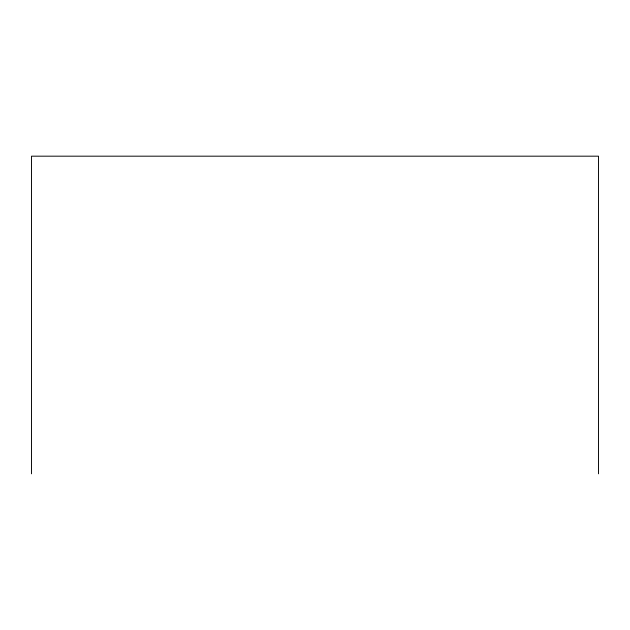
<?xml version="1.0" encoding="UTF-8"?>
<svg xmlns="http://www.w3.org/2000/svg" width="630" height="630" viewBox="0 0 630 630"><rect width="100%" height="100%" fill="white"/><g stroke="black" fill="none" stroke-linecap="round" stroke-linejoin="round"><path stroke-width="0.94" d="M598.5 473.823L598.5 156.177L31.5 156.177L31.5 473.823"/></g></svg>
